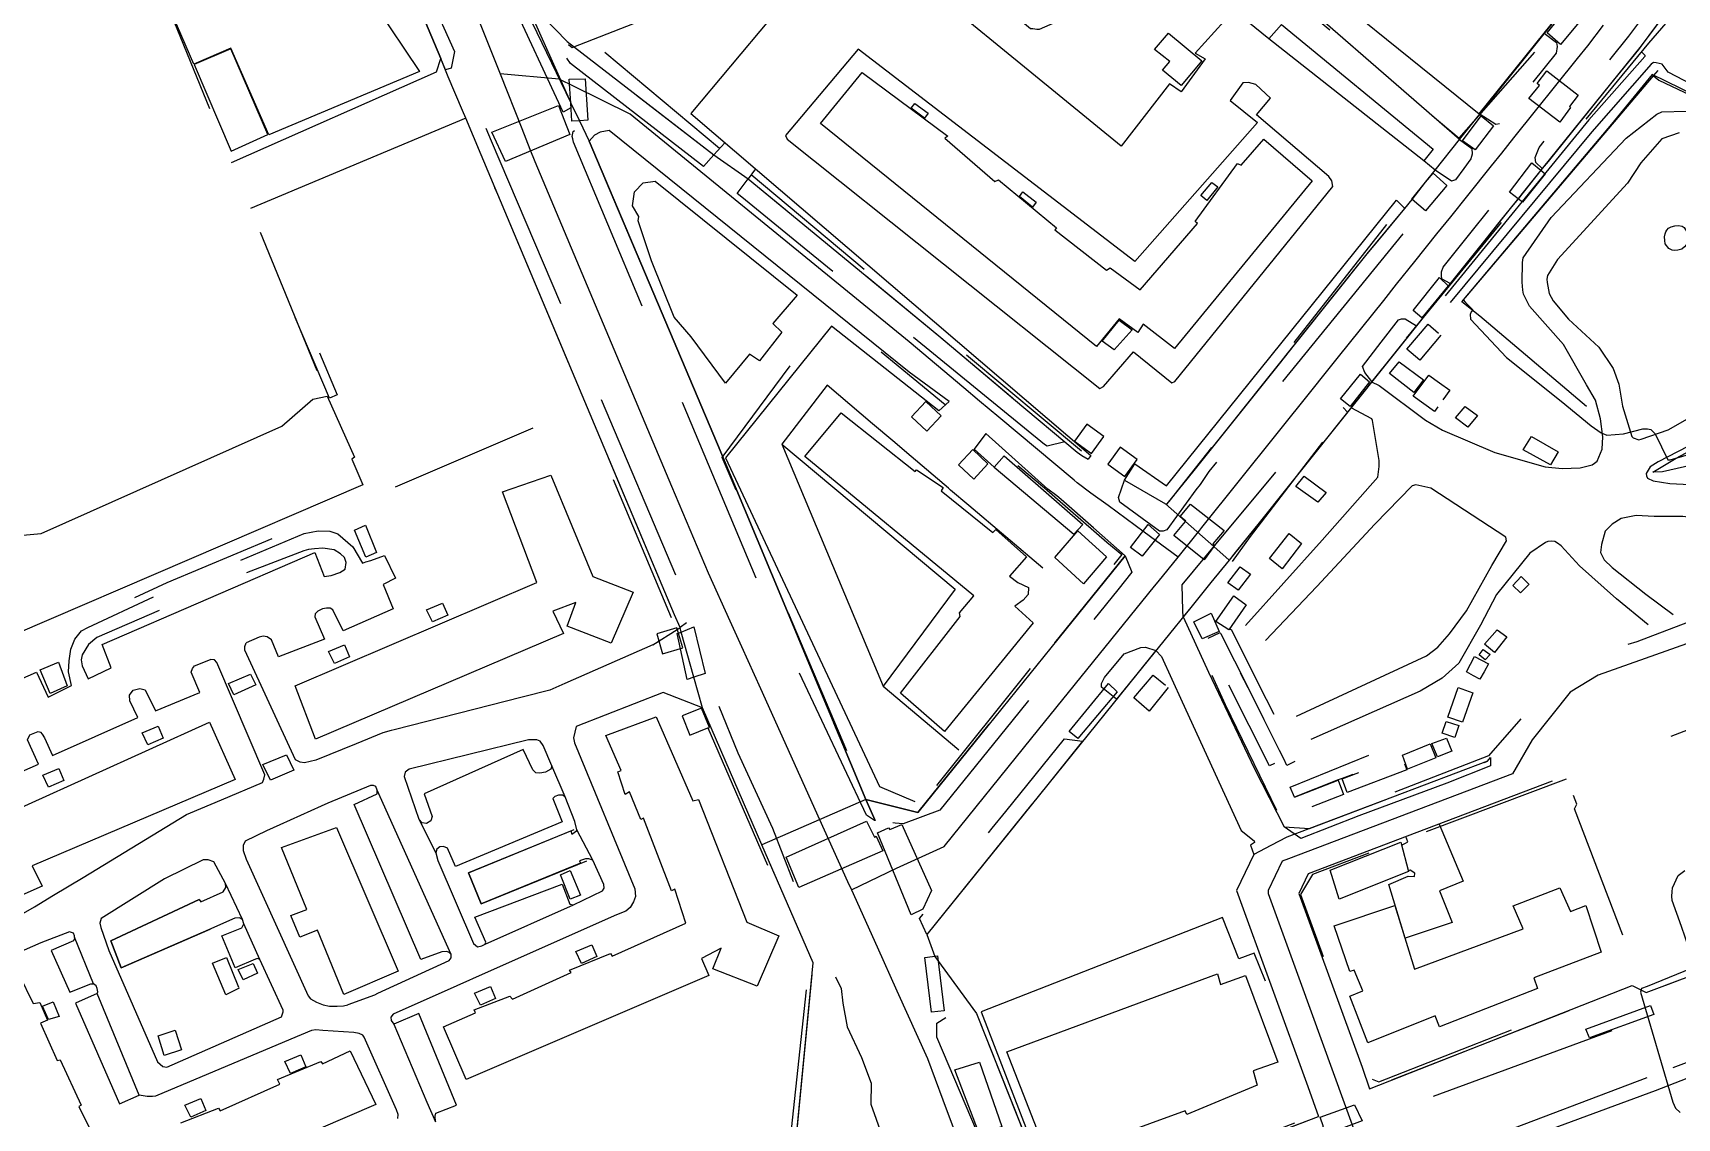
# Model space of a CAD drawing. Header units: millimetres. Extents: x 198785 to 203305, y 542885 to 545889.
# Drawn here: x 200843.1 to 201158.3, y 545450.4 to 545658.4 of the extents above; entities that cross this region are included whole.
import ezdxf

# ---------------------------------------------------------------- set-up
doc = ezdxf.new("R2010")
doc.units = ezdxf.units.MM
for name, pattern in [('FENCE_25K', [54.3, 28.7, -9.2, -16.4]), ('HIDDEN_BULD_25K', [28.8, 18.4, -10.4]), ('HIDDEN_EMBANKMENT_25K', [28.8, 18.4, -10.4]), ('HIDDEN_EMD_25K', [50.97, 33.12, -5.36, 7.13, -5.36]), ('HIDDEN_IN_25K', [56.5, 36.5, -20])]:
    doc.linetypes.add(name, pattern=pattern)
for name, color, linetype in [('A0013114', 253, 'Continuous'), ('A0013117', 253, 'Continuous'), ('A0013118', 253, 'Continuous'), ('A0023214', 253, 'Continuous'), ('A0023217', 253, 'Continuous'), ('A0033324', 253, 'Continuous'), ('A0043325', 253, 'Continuous'), ('A0053326', 253, 'Continuous'), ('A0151224', 253, 'Continuous'), ('B0014111', 253, 'Continuous'), ('B0014115', 253, 'Continuous'), ('B0014116', 253, 'Continuous'), ('B0014118', 253, 'Continuous'), ('B0024120', 253, 'Continuous'), ('B0024127', 253, 'Continuous'), ('C0076117', 253, 'Continuous'), ('E0052114', 253, 'Continuous'), ('F0017111', 253, 'Continuous'), ('F0037221', 253, 'Continuous'), ('F0037223', 253, 'Continuous'), ('F0047224', 253, 'Continuous'), ('G0018117', 253, 'Continuous')]:
    doc.layers.add(name, color=color, linetype=linetype)

msp = doc.modelspace()

# ---------------------------------------------------------------- linework, layer by layer
at = {"layer": 'A0013114'}
for points in [[(201120.41, 545642.93), (201132.87, 545658.38), (201137.76, 545664.45), (201137.81, 545664.51), (201138.81, 545665.75), (201170.67, 545708.8), (201175.19, 545715.64), (201182.95, 545727.36), (201183.7, 545728.5), (201185.79, 545733.27), (201186.38, 545737.84), (201185.58, 545745.87), (201183.23, 545769.48), (201182.42, 545777.66), (201180.81, 545793.89), (201179.24, 545809.66), (201177.05, 545831.72), (201176.98, 545831.96), (201174.89, 545839.94), (201170.45, 545885.31)], [(200839.55, 545821.85), (200847.98, 545820.13), (200866.12, 545780.31), (200871.82, 545767.37), (200904.41, 545693.89), (200917.71, 545662.16), (200921.33, 545653.51)], [(201183.78, 545699.62), (201151.48, 545655.96), (201150.92, 545655.27), (201145.6, 545648.67), (201133.62, 545633.81), (201132.49, 545632.42), (201128.9, 545627.96), (201127.68, 545626.45), (201126.32, 545624.76), (201124.43, 545622.4), (201118.54, 545615.02), (201114.83, 545610.38), (201108.53, 545602.48), (201108.37, 545602.28), (201099.85, 545591.61), (201095.14, 545585.71), (201078.23, 545564.53), (201073.87, 545559.13), (201072.46, 545557.38), (201068.98, 545553.07), (201065.09, 545548.25), (201054.77, 545535.48), (201014.49, 545485.6), (201016.07, 545481.36), (201024.02, 545470.44), (201039.43, 545431.72)], [(200961.96, 545541.1), (200966.67, 545544.08), (200967.21, 545544.42), (200966.16, 545546.88), (200932.26, 545627.42), (200929.05, 545635.08), (200926.11, 545642.09)], [(201111.95, 545632.09), (201116.6, 545637.98)], [(201052.55, 545558.2), (201042.32, 545545.53), (201012.8, 545508.99), (201002.79, 545511.45), (200992.53, 545536.06), (200987.16, 545548.96), (200974.38, 545579.61), (200949.77, 545637.69)], [(201060.6, 545568.16), (201065.76, 545574.55), (201082.09, 545595), (201086.94, 545601.07), (201095.56, 545611.88), (201098.92, 545616.08), (201101.26, 545618.88), (201106.15, 545624.75)], [(201099.39, 545456.02), (201149.74, 545475.79), (201152.42, 545474.46), (201159.39, 545477.1), (201227.03, 545501.58), (201252.16, 545513.32), (201271.89, 545523.96), (201298.73, 545535.2)], [(200787.72, 545380.04), (200824.55, 545363.15), (200874.33, 545381.93), (200885.7, 545375.91), (200889.23, 545375.2), (200982.7, 545411.53), (200986.29, 545413.33), (200992.71, 545480.12), (200982.87, 545502.8), (200971.48, 545529.05)], [(201042.27, 545432.72), (201089.62, 545450.66)]]:
    msp.add_lwpolyline(points, dxfattribs=at)
at = {"layer": 'A0013117'}
for points in [[(200935.69, 545666.97), (200936.31, 545666.36), (200945.55, 545656.77), (200973.71, 545635.04), (200980.27, 545630.46), (201016.84, 545600.34), (201024.93, 545593.53), (201031.15, 545588.29), (201043.31, 545578.05), (201044.2, 545577.39), (201045.42, 545576.69)], [(201018.8, 545587.77), (201011.1, 545593.41), (200953.61, 545639.69), (200951.87, 545639.39), (200950.82, 545638.82), (200949.77, 545637.69)], [(201052.55, 545558.2), (201046.47, 545563.54), (201040.28, 545568.97), (201039.44, 545569.71), (201037.73, 545570.98), (201025.84, 545581.61)], [(201052.4, 545572.67), (201060.28, 545568.13), (201060.6, 545568.16)], [(201121.96, 545518.8), (201103.77, 545511.91), (201083.53, 545504.24), (201080.45, 545502.64), (201077.2, 545500.95), (201073.88, 545494), (201087.58, 545456.43), (201089.62, 545450.66)], [(201134.4, 545514.96), (201106.6, 545504.43), (201087.61, 545497.23), (201085.8, 545493.44), (201097.94, 545460.14), (201099.39, 545456.02)]]:
    msp.add_lwpolyline(points, dxfattribs=at)
at = {"layer": 'A0013118'}
for points in [[(201111.95, 545632.09), (201109.81, 545633.88), (201101.73, 545640.26), (201080.1, 545657.32), (201073.38, 545662.73), (201065.95, 545654.55), (201067.89, 545653.44), (201063.25, 545647.11), (201061.06, 545648.66), (201051.76, 545636.75), (200999.71, 545679.34), (200969.26, 545642.96), (201045.95, 545577.41), (201045.42, 545576.69)], [(201116.6, 545637.98), (201076.32, 545673.1)], [(201080.6, 545675.07), (201120.41, 545642.93)], [(201080.1, 545657.32), (201082.48, 545660.07), (201111.55, 545636.12), (201109.81, 545633.88)], [(201001.32, 545655.32), (200987.39, 545638.75), (200987.75, 545638.04), (201047.68, 545590.27), (201048.38, 545590.63), (201054.11, 545597.31), (201061.51, 545591.33), (201062.08, 545591.58), (201092.36, 545629), (201092.18, 545630.06), (201091.6, 545630.89), (201077.72, 545642.72), (201080.41, 545645.92), (201077.59, 545648.55), (201076.2, 545648.93), (201075.12, 545648.89), (201072.67, 545645.45), (201077.89, 545641.27), (201054.36, 545614.63), (201001.32, 545655.32)], [(201151.61, 545654.69), (201152.18, 545654.19), (201152.12, 545653.88), (201141.42, 545641.74), (201113.86, 545608)], [(200881.24, 545633.61), (200920.55, 545650.95), (200921.33, 545653.51)], [(201173.28, 545642.21), (201156.6, 545650.9), (201155.46, 545652.47), (201154.33, 545652.71), (201153.79, 545652.75), (201153.36, 545652.43), (201141.98, 545639.48), (201114.84, 545606.75)], [(200926.11, 545642.09), (200884.85, 545624.78)], [(201099.78, 545591.52), (201101.2, 545590.82), (201110.12, 545584.19), (201113.37, 545582.28), (201123.41, 545577.98), (201133.06, 545575.22), (201136.3, 545574.91), (201139.75, 545575.05), (201142.06, 545575.64), (201142.53, 545575.93), (201143.04, 545576.36), (201143.99, 545578.6), (201144.08, 545581.02), (201143.68, 545584.43), (201142.68, 545588.01), (201140.95, 545590.94), (201136.54, 545598.71), (201130.02, 545606.02), (201128.88, 545608.34), (201128.78, 545609.08), (201128.66, 545610.67), (201128.71, 545614.41), (201128.81, 545615.28), (201134.19, 545623.03), (201148.6, 545638.22), (201154.48, 545642.87), (201155.43, 545643.3), (201160.06, 545643.44)], [(201158.73, 545639.25), (201155.38, 545638.13), (201151.36, 545633.52), (201148.85, 545629.65), (201135.38, 545614.98), (201133.49, 545611.92), (201133.38, 545611.23), (201133.42, 545610.61), (201133.81, 545608.49), (201134.57, 545607.05), (201137.54, 545603.57), (201143.35, 545598.2), (201146.06, 545594.12), (201147.17, 545591.07), (201147.9, 545586.87), (201149.63, 545581.03), (201149.94, 545580.78), (201150.98, 545580.44), (201151.45, 545580.55), (201156.63, 545582.32), (201169.88, 545589.9)], [(200973.71, 545635.04), (200975.81, 545637.37)], [(200981.68, 545632.35), (200980.27, 545630.46)], [(201052.4, 545572.67), (201054.41, 545575.82), (201060.43, 545571.6), (201104.57, 545626.35), (201106.15, 545624.75)], [(201018.8, 545587.77), (201016.81, 545586), (200996.24, 545602.21), (200975.93, 545576.98), (201005.46, 545513.97), (201012.22, 545511.08)], [(201036.72, 545555.82), (201022.57, 545567.83), (201019.08, 545570.79), (201018.69, 545571.12), (201011.48, 545577.24), (201008, 545580.2), (201004.11, 545583.5), (200995.42, 545590.88), (200986.74, 545579.56), (201006.15, 545533.22), (201020.65, 545520.97)], [(201075.59, 545544.82), (201090.28, 545561.19), (201100.94, 545573.23), (201101.23, 545575.28), (201101.25, 545576.46), (201099.97, 545584.11), (201099.85, 545584.44), (201095.84, 545586.58)], [(201025.84, 545581.61), (201023.58, 545578.63), (201027.44, 545575.19), (201042.68, 545562.31)], [(200986.74, 545579.56), (201019.94, 545551.78), (201006.15, 545533.22)], [(201162.25, 545580.09), (201154.71, 545576.23), (201153.16, 545575.24), (201152.4, 545573.97), (201152.46, 545573.54), (201152.68, 545573.09), (201153.77, 545572.56), (201156.93, 545572.02), (201163.3, 545571.74)], [(201027.44, 545575.19), (201029.37, 545577.34), (201044.4, 545564.19), (201042.68, 545562.31)], [(201085.36, 545527.44), (201110.27, 545538.99), (201112.47, 545540.66), (201114.7, 545543.23), (201117.94, 545547.63), (201122.83, 545556.34), (201125.63, 545561.08), (201125.5, 545561.75), (201111.13, 545571.17), (201108.24, 545571.78), (201107.55, 545571.63), (201100.38, 545564.24), (201089.28, 545552.32), (201079.45, 545541.94)], [(201226.97, 545563.96), (201206.98, 545556.53), (201195.89, 545553.11), (201195.38, 545553.15), (201194.72, 545553.36), (201187.49, 545557.46), (201186.73, 545557.79), (201181.71, 545558.86), (201173.84, 545560.57), (201166.54, 545564.17), (201163.12, 545565.3), (201159.46, 545565.71), (201153.93, 545565.74), (201150.52, 545565.88), (201147.64, 545565.35), (201145.88, 545564.28), (201144.57, 545562.89), (201143.86, 545560.38), (201143.65, 545558.84), (201144.37, 545557.41), (201145.88, 545555.96), (201152.36, 545550.82), (201157.57, 545546.92)], [(200883.03, 545557.38), (200895.17, 545562.47), (200897.81, 545562.95), (200900.06, 545562.9), (200901.61, 545562.37), (200904.46, 545559.9), (200906.35, 545556.76), (200906.99, 545557.01), (200907.94, 545557.31), (200910.57, 545558.27), (200912.66, 545553.9), (200910.3, 545552.7), (200912.19, 545548.03), (200902.62, 545543.79), (200900.63, 545547.84), (200900.16, 545548.13), (200899.42, 545548.15), (200898.69, 545548.02), (200897.74, 545547.59), (200897.28, 545547.04), (200897.22, 545546.51), (200899.07, 545542.18), (200890.22, 545538.79), (200888.89, 545542.06), (200888.07, 545542.67), (200887.3, 545542.75), (200886.51, 545542.6), (200884.02, 545541.48)], [(200867.35, 545547.68), (200855.4, 545542.55), (200853.79, 545541.18), (200852.62, 545539.19), (200852.41, 545538.22), (200852.57, 545537.07), (200853.75, 545534.59), (200858.17, 545536.68), (200856.4, 545541.19), (200897.22, 545558.84), (200898.98, 545554.23), (200900.32, 545554.41), (200901.98, 545555.01), (200903, 545555.65), (200903.21, 545556.87), (200902.9, 545557.86), (200902.13, 545558.59), (200900.92, 545559.3), (200898.72, 545559.66), (200897.12, 545559.53), (200896, 545559.39), (200895.11, 545559.14), (200884.12, 545554.91)], [(201152.79, 545544.96), (201146.74, 545549.95), (201139.6, 545556.25), (201136.1, 545560.08), (201135.43, 545560.61), (201134.87, 545560.93), (201134.28, 545561.02), (201133.57, 545560.91), (201133.1, 545560.74), (201130.1, 545558.7), (201123.73, 545550.78), (201120.63, 545544.88), (201116.52, 545537.62), (201113.29, 545534.72), (201109.07, 545532.21), (201088.1, 545522.95)], [(200826.1, 545528.11), (200843.82, 545535.89), (200846.1, 545531.11), (200850.57, 545533.3), (200849.96, 545535.91), (200850.09, 545538.07), (200850.43, 545540.29), (200851.16, 545542.18), (200852.45, 545543.8), (200853.66, 545544.46), (200866.24, 545550.3)], [(201063.67, 545546.5), (201068.5, 545535.87), (201077.34, 545517.35), (201083.02, 545506.23), (201087.9, 545505.9)], [(200961.96, 545541.1), (200945.15, 545533.68), (200942.85, 545532.66), (200942.23, 545532.4), (200936.97, 545531.06), (200912.43, 545524.83), (200911.85, 545524.67), (200910.25, 545524.24), (200905.09, 545522.15), (200897.36, 545519.02), (200895.19, 545518.47), (200894.37, 545518.6), (200893.47, 545519.04), (200883.78, 545540.12), (200883.78, 545540.77), (200884.02, 545541.48)], [(200835.44, 545486.34), (200843.44, 545490.86), (200847.13, 545493.11), (200852.8, 545496.54), (200872.6, 545508.56), (200873.36, 545508.88), (200879.28, 545511.39), (200887.14, 545514.71), (200887.39, 545515.37), (200887.59, 545516.22), (200878.44, 545537.73), (200877.95, 545538.22), (200877.21, 545538.3)], [(200875.14, 545531.99), (200873.5, 545535.87), (200873.73, 545536.59), (200874.15, 545537.11), (200877.21, 545538.3)], [(201058.44, 545540.02), (201059.52, 545538.9), (201063.44, 545530.17), (201071.59, 545512.51), (201074.8, 545505.54), (201077.27, 545503.56), (201077.31, 545503.21), (201076.55, 545502.68), (201077.2, 545500.95)], [(200827.37, 545524.5), (200832.54, 545513.13), (200844.2, 545518.26), (200842.1, 545522.88), (200842.54, 545523.87), (200844.15, 545524.51), (200844.62, 545524.36), (200844.93, 545523.98), (200845.4, 545523.27), (200846.88, 545519.93), (200863.24, 545527.18), (200861.72, 545530.37), (200861.65, 545531.44), (200862.39, 545532.44), (200863.67, 545532.77), (200864.64, 545532.52), (200866.66, 545528.47), (200875.14, 545531.99)], [(200971.48, 545529.05), (200963.97, 545531.95), (200947.28, 545525.46), (200946.76, 545523.31), (200947, 545522.34), (200958.56, 545494.37), (200958.66, 545492.87), (200958.31, 545491.82), (200957.65, 545490.76), (200956.81, 545490.06), (200955, 545489.36), (200929.86, 545478.18), (200924.41, 545475.76), (200912.21, 545470.34), (200911.76, 545469.71), (200911.8, 545469.1), (200912.36, 545468.38), (200918.69, 545453.47), (200920.3, 545449.68)], [(200939.73, 545522.91), (200938.15, 545522.89), (200915.27, 545517.3), (200914.54, 545516.68), (200914.29, 545515.89), (200917.11, 545507.68), (200920.39, 545501.24), (200920.77, 545499.77), (200927.64, 545483.84), (200928.4, 545483.23), (200929.19, 545483.39), (200929.82, 545483.76), (200946.77, 545491.28), (200952.33, 545493.95), (200952.65, 545494.44), (200952.61, 545495.15), (200950.47, 545499.81), (200947.44, 545505.68), (200947.02, 545507.22), (200945.16, 545512), (200942.61, 545517.92), (200940.98, 545521.8), (200940.42, 545522.68), (200939.73, 545522.91)], [(200942.61, 545517.92), (200942.46, 545517.31), (200941.41, 545516.72), (200940.34, 545516.49), (200939.57, 545516.55), (200938.96, 545517.17), (200937.16, 545521.04), (200918.16, 545512.58)], [(200908.47, 545514.18), (200907.86, 545514.17), (200899.71, 545510.77), (200898.43, 545510.2), (200890.48, 545506.63), (200887.9, 545505.47), (200883.84, 545503.5), (200883.44, 545502.65), (200883.43, 545501.71), (200884.02, 545500.04), (200895.93, 545473.85), (200896.39, 545473.22), (200897.52, 545472.6), (200898.8, 545472.12), (200899.98, 545471.84), (200901.46, 545471.84), (200902.69, 545471.91), (200903.5, 545472.11), (200903.58, 545472.14), (200908.67, 545474.04), (200909.28, 545474.32), (200922.95, 545480.57), (200923.32, 545481.1), (200923.31, 545481.75), (200909.14, 545513.28), (200908.87, 545513.93), (200908.47, 545514.18)], [(200923.31, 545481.75), (200922.97, 545482.11), (200922.51, 545482.34), (200921.54, 545482.28), (200917.52, 545480.81), (200904.73, 545510.51), (200909.12, 545512.56), (200909.14, 545513.28)], [(200918.16, 545512.58), (200919.66, 545508.22), (200919.42, 545507.4), (200918.62, 545506.87), (200917.78, 545506.96), (200917.11, 545507.68)], [(200945.16, 545512), (200944.65, 545512.29), (200943.92, 545512.32), (200943.19, 545512.03), (200942.79, 545511.63), (200944.58, 545507.19), (200924.15, 545498.62), (200922.6, 545502.11), (200921.88, 545502.47), (200921.13, 545502.37), (200920.56, 545501.96), (200920.39, 545501.24)], [(200947.93, 545499.7), (200948.13, 545499.23), (200929.1, 545491.47), (200926.66, 545497.42), (200946.26, 545505.44), (200946.47, 545504.82), (200947.38, 545505.48), (200947.44, 545505.68)], [(201112.71, 545506.75), (201117.35, 545495.78), (201112.82, 545493.94), (201115.2, 545487.89), (201106.18, 545484.87), (201103.08, 545495.14), (201106.81, 545496.76), (201107.98, 545496.7), (201108.09, 545497.36), (201107.14, 545497.91), (201106.78, 545497.81)], [(201105.52, 545502.74), (201106.3, 545503.07), (201106.69, 545503.37), (201106.35, 545504.34)], [(200876.73, 545499.92), (200875.77, 545499.89), (200868.37, 545496.25), (200856.22, 545488.67), (200855.98, 545487.75), (200856.2, 545486.91), (200857.73, 545482.51), (200867.04, 545461.15), (200868.03, 545460.3), (200868.8, 545460.14), (200890.79, 545469.77), (200891.14, 545470.73), (200891.14, 545471.06), (200886.67, 545480.77), (200883.56, 545487.65), (200883.36, 545488.43), (200880.1, 545495.37), (200877.86, 545499.53), (200876.73, 545499.92)], [(200950.47, 545499.81), (200949.69, 545500.1), (200949.09, 545500.07), (200947.93, 545499.7)], [(200883.36, 545488.43), (200882.76, 545488.8), (200881.86, 545488.69), (200876.79, 545486.49), (200860.09, 545479.17), (200858.11, 545484.4), (200875.02, 545492.28), (200875.34, 545491.86), (200879.62, 545493.74), (200880.11, 545494.61), (200880.1, 545495.37)], [(200929.82, 545483.76), (200929.97, 545484.14), (200927.88, 545488.9), (200944.59, 545495.25), (200946.07, 545491.41), (200946.77, 545491.28)], [(200886.67, 545480.77), (200886.21, 545480.98), (200885.83, 545480.86), (200881.91, 545479.2), (200879.39, 545485.3), (200883.23, 545486.88), (200883.56, 545487.65)], [(200850.19, 545486.11), (200844.7, 545483.99), (200825.89, 545475.76)], [(200851.12, 545485.1), (200851.12, 545484.81), (200850.95, 545484.4), (200846.64, 545482.51), (200850.21, 545474.52), (200854.26, 545476.13), (200854.77, 545476.14)], [(200913.13, 545450.28), (200913.15, 545451.09), (200912.87, 545451.95), (200906.66, 545465.87), (200906.39, 545466.27), (200905.67, 545466.62), (200904.66, 545466.8), (200898.73, 545467.19), (200897.39, 545467.28), (200896.53, 545467.16), (200892.6, 545465.51), (200866.63, 545454.6), (200866.08, 545454.54), (200865.03, 545454.54), (200863.53, 545454.78), (200855.47, 545474.28), (200855.57, 545474.57), (200855.47, 545475.22), (200855.28, 545475.75), (200854.77, 545476.14), (200851.12, 545485.1), (200851.13, 545485.3), (200850.92, 545485.84), (200850.19, 545486.11)], [(200855.47, 545474.28), (200851.3, 545472.43), (200859.72, 545453.15), (200863.53, 545454.78)], [(200920.3, 545449.68), (200920.24, 545450.77), (200920.37, 545451.34), (200924.35, 545452.86), (200917.12, 545470.41), (200912.36, 545468.38)]]:
    msp.add_lwpolyline(points, dxfattribs=at)
at = {"layer": 'A0023214'}
for points in [[(200851.73, 545839.69), (200855.03, 545830.19), (200855.36, 545829.24), (200858.79, 545819.36), (200877.01, 545778.25), (200890.64, 545747.26), (200915.41, 545690.93), (200924.13, 545672.17), (200927.1, 545664.71), (200928.77, 545660.49), (200929.03, 545659.84), (200932.7, 545650.58), (200936.86, 545640.09), (200938.42, 545636.16), (200939.35, 545633.8), (200965.57, 545571.55), (200972.58, 545554.92), (200976.74, 545545.71), (200978.96, 545540.79), (200982.6, 545532.75), (200993.96, 545507.62), (200999.32, 545495.75), (201000.05, 545494.13)], [(201000.05, 545494.13), (201008.73, 545498.32), (201017.82, 545502.47), (201034.64, 545523.26), (201058.16, 545552.35), (201058.85, 545553.2), (201062.68, 545557.95), (201066.83, 545563.13), (201067.24, 545563.64), (201088.63, 545590.34), (201090.6, 545592.81), (201093.42, 545596.32), (201102.09, 545607.14), (201104.57, 545610.23), (201108.07, 545614.61), (201112.31, 545619.91), (201114.96, 545623.2), (201118.19, 545627.24), (201122.77, 545632.96), (201124.72, 545635.39), (201127.07, 545638.33), (201139.24, 545653.52), (201141.2, 545655.96), (201144.26, 545659.92)], [(201033.52, 545411.1), (201045.77, 545415.63), (201047.83, 545416.39), (201072.15, 545425.37), (201092.24, 545432.79), (201096.48, 545434.36), (201100.82, 545435.96), (201105.99, 545437.87), (201107.59, 545438.46), (201154.19, 545455.67), (201217.51, 545480.37), (201286.78, 545507.38), (201327.02, 545523.34), (201338.77, 545528), (201350.84, 545532.78), (201353.35, 545533.78), (201372.24, 545541.27)], [(201000.05, 545494.13), (201004.99, 545483.21), (201008.79, 545474.81), (201014.66, 545461.83), (201017.6, 545453.91), (201027.4, 545427.56), (201033.52, 545411.1)]]:
    msp.add_lwpolyline(points, dxfattribs=at)
at = {"layer": 'A0023217'}
for points in [[(201062.68, 545557.95), (201056.2, 545562.71), (201049.25, 545567.82), (201045.98, 545570.22), (201043.31, 545572.18), (201042.74, 545572.66), (201028.34, 545584.75), (201024.64, 545587.85), (201021.6, 545590.4), (201011.1, 545599.21), (201001.01, 545607.45), (200957.65, 545642.86), (200946.91, 545648.17), (200944.05, 545649.59), (200932.7, 545650.58)], [(201340.44, 545599.11), (201220.39, 545552.5), (201187.4, 545539.69), (201180.23, 545545.69), (201177.36, 545546.55), (201173.12, 545545.9), (201143.23, 545535.27), (201137.83, 545532.02), (201130.57, 545522.9), (201126.81, 545516.37), (201083.84, 545500.08), (201082.66, 545499.63), (201079.97, 545494), (201079.94, 545493.44), (201086.06, 545476.59), (201094.51, 545453.34), (201100.82, 545435.96)]]:
    msp.add_lwpolyline(points, dxfattribs=at)
at = {"layer": 'A0033324', "linetype": 'HIDDEN_IN_25K', "flags": 128}
for points in [[(200923.31, 545651.66), (200922.22, 545651.38), (200921.33, 545653.51), (200917.71, 545662.16), (200904.41, 545693.89), (200871.82, 545767.37), (200871.8, 545767.4), (200873.68, 545766.41), (200875.1, 545765.19), (200884.92, 545742.88), (200910.06, 545685.72), (200923.95, 545654.88), (200923.31, 545651.66)], [(201151.48, 545655.96), (201132.49, 545632.42), (201131.27, 545633.58), (201131.16, 545634.52), (201131.92, 545636.48), (201149.1, 545657.8), (201156.63, 545667.97), (201181.34, 545701.37), (201183.05, 545701.88), (201184.85, 545701.23), (201183.78, 545699.62), (201151.48, 545655.96)], [(200973.71, 545635.04), (200971.68, 545632.79), (200946.21, 545652.56), (200945.46, 545653.63), (200945.55, 545656.77), (200973.71, 545635.04)], [(201124.26, 545640.99), (201123.56, 545640.85), (201120.41, 545642.93), (201132.87, 545658.38), (201135.25, 545656.62), (201135.34, 545655.8), (201135.17, 545654.57), (201129.95, 545648.07), (201124.26, 545640.99)], [(200968.47, 545545.32), (200967.21, 545544.42), (200966.16, 545546.88), (200932.26, 545627.42), (200929.05, 545635.08), (200926.11, 545642.09), (200926.09, 545642.13), (200926.54, 545642.44), (200928.1, 545642.71), (200929.12, 545642.08), (200931.02, 545637.71), (200968.13, 545550.39), (200969.04, 545547.23), (200968.47, 545545.32)], [(201002.79, 545511.45), (201004.61, 545507.44), (201004.46, 545507.46), (201002.95, 545508.46), (200984.43, 545547.69), (200946.76, 545637.49), (200946.67, 545638.1), (200946.54, 545638.55), (200946.7, 545639.5), (200947.78, 545640.37), (200949.75, 545641.21), (200951.21, 545641.24), (200953.61, 545639.69), (200951.87, 545639.39), (200950.82, 545638.82), (200949.77, 545637.69), (200974.38, 545579.61), (200987.16, 545548.96), (200992.53, 545536.06), (201002.79, 545511.45)], [(201115.85, 545630.26), (201115.06, 545629.98), (201111.95, 545632.09), (201116.6, 545637.98), (201118.97, 545636.29), (201119.07, 545635.19), (201118.79, 545634.26), (201117.43, 545632.42), (201115.85, 545630.26)], [(201040.96, 545580.03), (201037.61, 545579.21), (201037.1, 545579.5), (200991, 545617.15), (200979.04, 545626.92), (200978.13, 545627.64), (200980.27, 545630.46), (201016.84, 545600.34), (201040.96, 545580.03)], [(201126.32, 545624.76), (201114.84, 545610.39), (201113.32, 545611.19), (201113.15, 545611.73), (201113.17, 545612.65), (201113.51, 545613.53), (201118.86, 545620.22), (201123.98, 545626.64), (201124.58, 545627.38), (201125.38, 545627.5), (201126.07, 545627.36), (201126.37, 545627.3), (201127.68, 545626.45), (201126.32, 545624.76)], [(201066.09, 545570.83), (201060.54, 545563.19), (201059.84, 545562.94), (201059.1, 545562.91), (201051.53, 545568.45), (201051.23, 545569.34), (201052.4, 545572.67), (201060.28, 545568.13), (201060.6, 545568.16), (201065.76, 545574.55), (201098.92, 545616.08), (201106.15, 545624.75), (201107.87, 545622.48), (201079.94, 545588.24), (201068.6, 545574.33), (201066.91, 545571.87), (201066.09, 545570.83)], [(201108.37, 545602.28), (201099.85, 545591.61), (201098.45, 545593.32), (201098.03, 545594.48), (201101.61, 545599.13), (201104.92, 545603.43), (201105.49, 545603.59), (201106.18, 545603.63), (201108.37, 545602.28)], [(201198.65, 545487.19), (201152.29, 545469.45), (201104.43, 545451.91), (201100.95, 545451.99), (201099.39, 545456.02), (201149.74, 545475.79), (201152.42, 545474.46), (201159.39, 545477.1), (201227.03, 545501.58), (201252.16, 545513.32), (201271.89, 545523.96), (201298.73, 545535.2), (201314.64, 545541.61), (201330.55, 545548.03), (201341.16, 545552.3), (201339.69, 545556.18), (201350.72, 545561.04), (201353.55, 545563.2), (201362.85, 545580.19), (201365.96, 545590.01), (201370.93, 545603.45), (201369.57, 545596.73), (201368.87, 545592.13), (201368.86, 545591.92), (201368.36, 545588.73), (201366.33, 545581.2), (201364.4, 545575.75), (201360.6, 545568.55), (201355.54, 545561.53), (201350.81, 545555.89), (201344.87, 545551.44), (201338.78, 545548.14), (201329.8, 545544.02), (201315.67, 545538.31), (201282.97, 545526.32), (201274.42, 545522.03), (201268.81, 545518.31), (201260.86, 545513.15), (201249.78, 545506.89), (201249.07, 545506.49), (201232.36, 545499.48), (201198.65, 545487.19)], [(201065.09, 545548.25), (201063.67, 545546.5), (201063.6, 545547.73), (201063.43, 545552.64), (201069.95, 545560.46), (201093.01, 545588.08), (201095.14, 545585.71), (201078.23, 545564.53), (201073.87, 545559.13), (201072.46, 545557.38), (201068.98, 545553.07), (201065.09, 545548.25)], [(201004.61, 545507.44), (201002.79, 545511.45), (201012.8, 545508.99), (201042.32, 545545.53), (201052.55, 545558.2), (201053.84, 545555.04), (201051.12, 545551.65), (201044.65, 545543.65), (201030.8, 545526.5), (201016.99, 545509.39), (201009.98, 545506.8), (201008.43, 545506.95), (201004.61, 545507.44)], [(201054.77, 545535.48), (201050.9, 545530.69), (201047.99, 545533.01), (201047.97, 545533.72), (201048.6, 545534.88), (201052.37, 545539.39), (201055.55, 545540.58), (201056.42, 545540.69), (201058.44, 545540.02), (201054.77, 545535.48)], [(201012.83, 545422.52), (200986.29, 545413.33), (200992.71, 545480.12), (200982.87, 545502.8), (200971.48, 545529.05), (200963.97, 545531.95), (200968.29, 545533.31), (200970.6, 545533.46), (200972.21, 545532.88), (200974.11, 545530.73), (200978.28, 545520.38), (200984.92, 545505.95), (200992.07, 545487.58), (200998.11, 545475.25), (200998.39, 545472.43), (200999.21, 545467.91), (201002.02, 545462.01), (201003.82, 545457.07), (201003.81, 545453.08), (201013.09, 545426.76), (201013.27, 545425.34), (201012.83, 545422.52)], [(201034.63, 545510.54), (201014.49, 545485.6), (201013.1, 545488.65), (201027.05, 545505.94), (201029.68, 545509.19), (201040.92, 545523.11), (201044.38, 545522.62), (201034.63, 545510.54)], [(201097.3, 545508.31), (201086.22, 545503.99), (201083.02, 545506.23), (201087.9, 545505.9), (201121.96, 545518.8), (201122.55, 545519.51), (201122.56, 545517.93), (201114.19, 545514.62), (201097.3, 545508.31)], [(201024.02, 545470.44), (201039.43, 545431.72), (201042.27, 545432.72), (201089.62, 545450.66), (201089.8, 545448.73), (201089.33, 545447.78), (201086.2, 545446.16), (201040.38, 545428.51), (201035.35, 545426.62), (201032.34, 545427.24), (201030.95, 545429.16), (201024.2, 545447.59), (201016.46, 545465.88), (201016.43, 545468.61), (201022.6, 545472.39), (201024.02, 545470.44)]]:
    msp.add_lwpolyline(points, dxfattribs=at)
at = {"layer": 'A0043325'}
for points in [[(200946.24, 545644.07), (200944.77, 545643.23), (200934.51, 545665.42), (200936.1, 545666.12), (200936.73, 545666.39), (200946.18, 545645.17), (200946.18, 545645.16), (200946.24, 545644.07)], [(201140.54, 545661.67), (201135.98, 545656.23), (201133.41, 545658.42), (201137.92, 545663.91), (201140.54, 545661.67)], [(201137.9, 545644.14), (201135.88, 545641.33), (201129.89, 545645.86), (201131.94, 545648.37), (201131.54, 545648.74), (201133.39, 545651.17), (201139.37, 545646.51), (201137.69, 545644.34), (201137.9, 545644.14)], [(200947.9, 545641.58), (200946.48, 545641.49), (200946.26, 545644.99), (200945.97, 545649.58), (200949.01, 545649.61), (200949.55, 545641.69), (200947.9, 545641.58)], [(200946.06, 545638.95), (200933.76, 545633.77), (200931.14, 545639.41), (200943.92, 545644.5), (200946.06, 545638.95)], [(201123.16, 545640.59), (201119.6, 545635.99), (201117.2, 545637.74), (201120.77, 545642.53), (201123.16, 545640.59)], [(201114.21, 545629.2), (201110.11, 545624.35), (201107.54, 545626.51), (201107.47, 545626.57), (201110.13, 545629.79), (201111.56, 545631.51), (201114.21, 545629.2)], [(201133.07, 545631.41), (201128.69, 545625.99), (201127.84, 545626.64), (201126.19, 545627.91), (201130.52, 545633.5), (201132.23, 545632.09), (201133.07, 545631.41)], [(201114.43, 545609.93), (201109.43, 545603.8), (201107.75, 545605.24), (201112.79, 545611.53), (201114.43, 545609.93)], [(201099.34, 545591.51), (201095.64, 545586.8), (201093.83, 545588.31), (201097.66, 545593.03), (201099.34, 545591.51)], [(201069.56, 545559.94), (201067.69, 545557.44), (201061.87, 545562.08), (201064.11, 545564.75), (201064.17, 545564.81), (201063.05, 545565.71), (201065.05, 545568.08), (201071.49, 545563.03), (201069.37, 545560.48), (201069.75, 545560.19), (201069.56, 545559.94)], [(201059.14, 545562.26), (201055.81, 545558.14), (201053.58, 545559.79), (201056.93, 545564.16), (201059.14, 545562.26)], [(200969.85, 545534.91), (200968.54, 545534.45), (200966.67, 545543.26), (200967.45, 545543.57), (200969.88, 545544.54), (200972, 545535.65), (200969.85, 545534.91)], [(200885.88, 545533.42), (200881.68, 545531.54), (200880.66, 545533.71), (200884.89, 545535.49), (200885.88, 545533.42)], [(201051.03, 545532.11), (201043.43, 545523.19), (201041.81, 545524.52), (201049.34, 545533.71), (201051.03, 545532.11)], [(200893.15, 545517.09), (200888.67, 545515.17), (200887.23, 545518.16), (200891.78, 545520.02), (200893.15, 545517.09)], [(201002.94, 545507.29), (201004.49, 545504.24), (201004.82, 545504.45), (201006.07, 545501.6), (200989.99, 545494.59), (200987.54, 545500.41), (201002.94, 545507.29)], [(201009.74, 545506.67), (201015.41, 545494), (201013.72, 545490.44), (201011.49, 545489.33), (201005.05, 545505.06), (201007.18, 545506.02), (201007.43, 545505.73), (201009.74, 545506.67)], [(201017.81, 545470.95), (201015.43, 545470.71), (201014.14, 545481.17), (201016.57, 545481.5), (201017.81, 545470.95)], [(201097.99, 545449.84), (201090.47, 545447.06), (201090, 545448.49), (201090.56, 545448.72), (201089.92, 545450.57), (201096.52, 545452.92), (201097.99, 545449.84)]]:
    msp.add_lwpolyline(points, dxfattribs=at)
at = {"layer": 'A0053326'}
for points in [[(201078.23, 545564.53), (201072.46, 545557.38), (201069.56, 545559.94), (201064.11, 545564.75), (201060.28, 545568.13), (201060.6, 545568.16), (201065.76, 545574.55), (201098.92, 545616.08), (201106.15, 545624.75), (201107.54, 545626.51), (201110.13, 545629.79), (201111.95, 545632.09), (201116.6, 545637.98), (201138.81, 545665.75), (201170.67, 545708.8), (201183.78, 545699.62), (201151.48, 545655.96), (201132.23, 545632.09), (201127.84, 545626.64), (201126.32, 545624.76), (201111.42, 545606.1), (201078.23, 545564.53)], [(200936.1, 545666.12), (200946.18, 545645.16), (200946.26, 545644.99), (200947.9, 545641.58), (200949.77, 545637.69), (200974.38, 545579.61), (200987.16, 545548.96), (200992.53, 545536.06), (201002.79, 545511.45)], [(201002.79, 545511.45), (200982.87, 545502.8), (200971.48, 545529.05), (200969.85, 545534.91), (200967.45, 545543.57), (200967.21, 545544.42), (200966.16, 545546.88), (200932.26, 545627.42), (200929.05, 545635.08), (200926.11, 545642.09), (200925.49, 545643.57), (200922.78, 545650.03), (200921.33, 545653.51), (200917.71, 545662.16)]]:
    msp.add_lwpolyline(points, dxfattribs=at)
at = {"layer": 'A0151224'}
msp.add_lwpolyline([(201028.88, 545448.79), (201024.74, 545446.95), (201019.87, 545459.65), (201024.61, 545461.11), (201028.88, 545448.79)], dxfattribs=at)
at = {"layer": 'B0014111'}
for points in [[(200904.09, 545685.43), (200905.04, 545683.6), (200906.82, 545683.64), (200906.87, 545679.38), (200906.16, 545674.56), (200904.91, 545671.7), (200902.99, 545668.65), (200905.57, 545662.45), (200908.76, 545663.67), (200917.26, 545651.06), (200888.37, 545638.9), (200881.09, 545655.51), (200874.01, 545652.44), (200866.73, 545669.33), (200904.09, 545685.43)], [(201067.23, 545653.08), (201063.28, 545648.35), (201059.68, 545651.31), (201061.08, 545652.93), (201058.17, 545655.28), (201060.87, 545658.41), (201067.23, 545653.08)], [(200986.72, 545601.09), (200982.42, 545595.55), (200980.5, 545596.87), (200975.89, 545591.28), (200969.35, 545600.18), (200966.07, 545603.93), (200961.76, 545614.76), (200959.16, 545622.41), (200959.31, 545623.25), (200958.12, 545625.3), (200958.47, 545627.97), (200960.16, 545629.68), (200962.41, 545630.03), (200989.68, 545608.15), (200985, 545602.72), (200986.72, 545601.09)], [(200906.39, 545571.82), (200839.8, 545543.14), (200837.59, 545548), (200837.25, 545547.73), (200831.86, 545559.5), (200835.5, 545561.62), (200844.75, 545562.47), (200890.9, 545583.01), (200896.83, 545588.22), (200899.59, 545588.76), (200904.77, 545577.11), (200904.29, 545576.68), (200906.39, 545571.82)], [(201048.93, 545558.01), (201044.52, 545552.8), (201039.03, 545557.86), (201043.46, 545562.97), (201048.93, 545558.01)], [(201106.82, 545497.64), (201093.56, 545492.37), (201091.86, 545497.9), (201105.38, 545503.3), (201106.82, 545497.64)], [(201070.22, 545478.05), (201070.81, 545476.02), (201075.63, 545477.75), (201081.83, 545461.09), (201077.04, 545459.42), (201077.84, 545456.72), (201064.37, 545451.05), (201064.04, 545451.77), (201044.24, 545444.53), (201044.43, 545443.73), (201038.28, 545441.51), (201029.85, 545463.09), (201070.22, 545478.05)]]:
    msp.add_lwpolyline(points, dxfattribs=at)
at = {"layer": 'B0014115'}
for points in [[(201017.95, 545638.25), (201027.55, 545629.95), (201028.22, 545630.29), (201039.38, 545621.09), (201039.08, 545620.65), (201048.93, 545612.96), (201049.63, 545613.38), (201055.44, 545609.17), (201066.38, 545621.89), (201065.97, 545622.28), (201074.07, 545633.41), (201074.8, 545633.06), (201079.1, 545638.04), (201088.41, 545630.06), (201061.99, 545597.94), (201055.96, 545602.58), (201054.96, 545601.02), (201051.4, 545603.62), (201047.05, 545598.34), (200994.11, 545641.09), (201002.1, 545650.84), (201018.54, 545638.63), (201017.95, 545638.25)], [(200998.1, 545585.61), (201012.28, 545574.32), (201012.52, 545574.69), (201017.67, 545571.28), (201017.25, 545570.64), (201027.16, 545562.63), (201027.75, 545563.2), (201033.61, 545558), (201030.36, 545554.3), (201031.98, 545553.04), (201034, 545552.11), (201033.91, 545550.75), (201032.99, 545549.65), (201031.37, 545548.55), (201034.91, 545545.33), (201017.88, 545524.53), (201009.47, 545531.85), (201020.9, 545546.53), (201020.75, 545547.22), (201023.54, 545550.51), (200991.14, 545577.24), (200998.1, 545585.61)], [(200958.19, 545551.21), (200953.98, 545541.41), (200945.57, 545544.71), (200947.25, 545549.21), (200942.84, 545547.6), (200944.86, 545543.3), (200897.3, 545523.04), (200893.45, 545533.24), (200939.74, 545553.04), (200933.2, 545570.48), (200942.46, 545573.66), (200950.47, 545554.22), (200958.19, 545551.21)], [(200881.94, 545515.31), (200842.98, 545498.76), (200844.91, 545494.84), (200836.36, 545491.1), (200834.5, 545495.13), (200833.49, 545495.72), (200830.34, 545487.2), (200822.3, 545490.26), (200821.9, 545489.36), (200819.43, 545490.29), (200819.78, 545491.18), (200819.13, 545491.47), (200821.48, 545498.86), (200813.91, 545518.96), (200823.07, 545522.39), (200830.67, 545505.34), (200877.01, 545526.3), (200881.94, 545515.31)], [(200962.64, 545527.32), (200969.68, 545511.19), (200970.76, 545511.47), (200980.01, 545487.96), (200986.16, 545485.32), (200982, 545475.71), (200973.48, 545479.03), (200975.11, 545482.95), (200971.34, 545481), (200972.75, 545477.75), (200926.23, 545457.77), (200921.85, 545467.86), (200928.02, 545470.57), (200927.71, 545471.15), (200934.59, 545473.77), (200935.11, 545473.19), (200946.33, 545478.3), (200946.03, 545478.74), (200953.89, 545481.91), (200954.19, 545481.46), (200968.33, 545487.74), (200966.18, 545494.28), (200965.56, 545493.95), (200960.21, 545507.87), (200959.7, 545507.63), (200957.54, 545512.93), (200956.71, 545512.45), (200955.26, 545516.78), (200955.9, 545517.05), (200953, 545523.73), (200962.64, 545527.32)], [(200901.34, 545506.11), (200913.16, 545478.54), (200902.75, 545474.08), (200897.73, 545486.44), (200894.31, 545485.06), (200892.62, 545489.24), (200895.67, 545490.36), (200890.82, 545502.26), (200901.34, 545506.11)], [(201135.88, 545494.52), (201137.9, 545489.97), (201140.86, 545491.14), (201143.8, 545482.22), (201130.89, 545477.28), (201131.55, 545475.22), (201112.82, 545467.88), (201111.93, 545469.97), (201099.02, 545464.8), (201095.58, 545473.78), (201098.08, 545474.79), (201096.43, 545478.72), (201095.58, 545478.51), (201092.58, 545487.24), (201104.22, 545491.17), (201107.97, 545478.91), (201128.8, 545486.66), (201126.93, 545491.11), (201135.88, 545494.52)], [(200840.46, 545477.98), (200843.17, 545472.33), (200844.46, 545472.52), (200845.97, 545469.18), (200844.6, 545468.57), (200847.81, 545461.44), (200848.35, 545461.58), (200852.4, 545452.86), (200851.94, 545452.61), (200856.86, 545442.72)], [(200871.53, 545449.45), (200878.72, 545452.31), (200879.05, 545451.76), (200890.47, 545456.92), (200890.06, 545457.81), (200898.35, 545461.21), (200898.64, 545460.77), (200903.99, 545463.3), (200908.91, 545453.02), (200859.88, 545431.88)]]:
    msp.add_lwpolyline(points, dxfattribs=at)
at = {"layer": 'B0014116', "linetype": 'HIDDEN_BULD_25K', "flags": 128}
for points in [[(201014.79, 545643.05), (201014.08, 545642.08), (201011.49, 545644.01), (201012.24, 545644.91), (201014.79, 545643.05)], [(201070.27, 545628.9), (201068.18, 545626.27), (201067.01, 545627.29), (201069.17, 545629.78), (201070.27, 545628.9)], [(201035.46, 545625.99), (201034.74, 545625.02), (201032.29, 545627.08), (201032.93, 545627.94), (201035.46, 545625.99)], [(200901.49, 545589.05), (200899.98, 545588.41), (200893.33, 545604.1), (200894.74, 545604.89), (200901.49, 545589.05)], [(201053.89, 545601.5), (201050.43, 545597.67), (201048.1, 545599.36), (201051.41, 545603.39), (201053.89, 545601.5)], [(200909.03, 545558.82), (200906.98, 545557.9), (200904.83, 545563.08), (200906.88, 545564.07), (200909.03, 545558.82)], [(200922.68, 545546.8), (200919.77, 545545.51), (200918.63, 545547.81), (200921.7, 545549.09), (200922.68, 545546.8)], [(201082.92, 545519.25), (201082.1, 545520.89), (201076.09, 545532.87), (201070.89, 545543.24), (201072.83, 545544.14), (201078.12, 545533.6), (201084.12, 545521.67), (201085.48, 545518.95), (201083.53, 545517.98), (201082.92, 545519.25)], [(200903.86, 545538.81), (200900.95, 545537.52), (200899.81, 545539.82), (200902.88, 545541.1), (200903.86, 545538.81)], [(200849.73, 545533.26), (200846.46, 545531.78), (200844.56, 545536.33), (200848.03, 545537.79), (200849.73, 545533.26)], [(201060.79, 545532.94), (201057.13, 545528.41), (201054.21, 545530.94), (201057.87, 545535.28), (201060.79, 545532.94)], [(200868.11, 545523.22), (200865.2, 545521.93), (200864.07, 545524.23), (200867.14, 545525.51), (200868.11, 545523.22)], [(201084.99, 545511.92), (201084.14, 545513.82), (201100.95, 545520.66), (201101.94, 545518.48), (201094.13, 545515.48), (201093.34, 545515.22), (201084.99, 545511.92)], [(200849.08, 545515.13), (200846.17, 545513.83), (200845.04, 545516.14), (200848.11, 545517.42), (200849.08, 545515.13)], [(200948.11, 545493.13), (200946.15, 545492.33), (200944.32, 545497.05), (200946.12, 545497.84), (200948.11, 545493.13)], [(200951.25, 545481.34), (200948.34, 545480.04), (200947.21, 545482.35), (200950.28, 545483.63), (200951.25, 545481.34)], [(200882.67, 545475.31), (200880.16, 545474.04), (200877.56, 545480.09), (200880.24, 545481.16), (200882.67, 545475.31)], [(200886.2, 545478.16), (200883.48, 545476.87), (200882.49, 545478.89), (200885.35, 545480.03), (200886.2, 545478.16)], [(200931.86, 545473.32), (200928.95, 545472.03), (200927.82, 545474.33), (200930.89, 545475.61), (200931.86, 545473.32)], [(200848.18, 545469.87), (200846.12, 545469.26), (200844.98, 545471.85), (200847.04, 545472.7), (200848.18, 545469.87)], [(200871.63, 545463.48), (200868.33, 545462.37), (200867.15, 545466.13), (200870.39, 545467.22), (200871.63, 545463.48)], [(200895.46, 545460.2), (200892.55, 545458.91), (200891.42, 545461.21), (200894.49, 545462.49), (200895.46, 545460.2)], [(200876.32, 545451.86), (200873.41, 545450.56), (200872.28, 545452.87), (200875.35, 545454.15), (200876.32, 545451.86)]]:
    msp.add_lwpolyline(points, dxfattribs=at)
at = {"layer": 'B0014118', "linetype": 'HIDDEN_BULD_25K', "flags": 128}
for points in [[(201113.05, 545600.47), (201109.04, 545595.71), (201106.5, 545597.82), (201110.62, 545602.58), (201113.05, 545600.47)], [(201109.75, 545591.9), (201107.9, 545589.47), (201103.18, 545593.13), (201105.03, 545595.36), (201109.75, 545591.9)], [(201112.45, 545586.74), (201111.8, 545585.86), (201107.72, 545588.8), (201110.74, 545592.81), (201112.82, 545591.32), (201114.79, 545589.91), (201112.45, 545586.74)], [(201120.06, 545585.1), (201118.21, 545582.83), (201115.87, 545584.61), (201117.72, 545586.83), (201120.06, 545585.1)], [(201135.54, 545578.12), (201134.05, 545575.6), (201128.86, 545578.52), (201130.42, 545581.05), (201135.54, 545578.12)], [(201091.05, 545570.34), (201089.45, 545568.45), (201085.26, 545571.47), (201086.83, 545573.47), (201091.05, 545570.34)], [(201086.33, 545560.55), (201082.62, 545555.71), (201080.23, 545557.67), (201083.96, 545562.44), (201086.33, 545560.55)], [(201076.59, 545554.68), (201074.22, 545551.57), (201072.22, 545552.99), (201074.55, 545556.07), (201076.59, 545554.68)], [(201129.07, 545551.84), (201128.31, 545551.06), (201126.87, 545552.47), (201128.43, 545554.2), (201129.93, 545552.73), (201129.84, 545552.64), (201129.07, 545551.84)], [(201075.72, 545548.77), (201072.4, 545544.01), (201069.9, 545545.62), (201073.34, 545550.53), (201075.72, 545548.77)], [(201070.56, 545543.69), (201067.31, 545542.26), (201065.71, 545545.51), (201068.99, 545547.2), (201070.56, 545543.69)], [(201070.89, 545543.24), (201076.09, 545532.87), (201082.1, 545520.89), (201082.92, 545519.25), (201080.21, 545517.9), (201067.97, 545542.2), (201070.76, 545543.5), (201070.89, 545543.24)], [(201125.72, 545542.63), (201123.31, 545539.65), (201121.43, 545541.23), (201123.87, 545544.01), (201125.72, 545542.63)], [(201122.48, 545539.28), (201121.55, 545538.26), (201120.37, 545539.18), (201121.17, 545540.25), (201122.48, 545539.28)], [(201121.36, 545535.97), (201120.54, 545534.51), (201119.31, 545535.19), (201117.94, 545535.95), (201119.53, 545538.9), (201122.21, 545537.49), (201121.36, 545535.97)], [(201119.17, 545531.89), (201117.2, 545526.29), (201114.39, 545527.23), (201116.34, 545532.91), (201119.17, 545531.89)], [(201116.47, 545525.66), (201115.73, 545523.34), (201113.33, 545524.17), (201114.09, 545526.4), (201116.47, 545525.66)], [(201112.11, 545519.43), (201106.65, 545517.28), (201105.7, 545519.96), (201111.02, 545522.12), (201112.11, 545519.43)], [(201115.14, 545520.74), (201112.42, 545519.67), (201111.33, 545522.22), (201114.12, 545523.23), (201115.14, 545520.74)], [(201106.52, 545517.15), (201095.12, 545512.81), (201094.15, 545515.44), (201105.47, 545519.84), (201106.52, 545517.15)], [(201084.99, 545511.92), (201093.36, 545515.17), (201094.38, 545512.4), (201086.03, 545509.2), (201084.99, 545511.92)]]:
    msp.add_lwpolyline(points, dxfattribs=at)
at = {"layer": 'B0024120', "linetype": 'FENCE_25K', "flags": 128}
for points in [[(201361.81, 545615.24), (201359.61, 545614.22), (201355.03, 545612.1), (201355.63, 545609.9), (201353.49, 545609.26), (201356.1, 545602.68), (201345.16, 545598.89), (201343.46, 545603.81), (201339.22, 545603.18), (201285.03, 545582.23), (201242.29, 545566.27), (201187.8, 545545.22), (201184.07, 545549.72), (201178.48, 545552.19), (201166.5, 545548.31), (201163.34, 545547.1), (201161.67, 545545.93), (201152.76, 545542.55), (201150.59, 545541.72), (201141.17, 545538.71), (201134.85, 545534.32), (201122.17, 545519.83), (201087.48, 545506.34), (201082.93, 545506.56), (201071.79, 545529.64), (201064.6, 545545.12), (201072.51, 545556.22), (201076.54, 545561.89), (201100.7, 545593.36), (201107.37, 545601), (201152.9, 545656.48), (201159.09, 545663.6), (201166.28, 545673.03), (201166.52, 545673.34), (201168.19, 545675.53), (201174.08, 545683.93), (201179.02, 545691.49), (201181.11, 545694.68), (201181.21, 545694.85), (201186.15, 545702.84), (201193.01, 545713.39), (201198.49, 545721.97), (201203.31, 545729.47), (201205.45, 545729.87), (201205.72, 545729.92), (201205.7, 545734.72), (201202.86, 545744.33), (201202.52, 545746.26), (201203.39, 545746.31), (201203.97, 545746.33), (201202.15, 545764.5), (201200.96, 545774.25), (201199.64, 545786.9), (201198.04, 545801.91), (201196.31, 545816.94), (201194.59, 545833.31), (201194.46, 545834.56), (201193.63, 545842.32)], [(200945.83, 545656.23), (200946.51, 545655.66), (200958.47, 545660.32), (200971.79, 545665.51), (200972.71, 545666.52), (200972.74, 545666.55), (200976.92, 545671.9), (200982.67, 545669.94), (200985.32, 545678.24), (200990.03, 545692.95), (200990.17, 545693.12), (200991.57, 545694.91), (200991.8, 545695.2), (201017.01, 545673.93), (201034.36, 545659.28), (201034.81, 545659.25), (201035.61, 545659.18), (201036.13, 545659.14), (201072.47, 545675.11), (201072.57, 545675.03), (201074.96, 545673.02), (201116.54, 545638.27), (201138.73, 545663.45), (201138.4, 545666.29), (201138.34, 545666.88), (201147.15, 545677.61), (201154.46, 545686.51)], [(200866.15, 545670.5), (200899.59, 545588.76)], [(200974.8, 545636.26), (200950.6, 545656.5)], [(201044.14, 545578.26), (200980.83, 545631.21)], [(201102.61, 545621.67), (201060.88, 545568.57), (201060.82, 545568.61)], [(201031.94, 545575.5), (201037.07, 545571.21), (201049.05, 545560.81), (201051.89, 545558.41), (201012.67, 545509.54), (201003.02, 545511.8), (200975.31, 545577.04), (200996.11, 545605.2), (201018.06, 545587.21)], [(200965.56, 545546.31), (200948.55, 545586.75), (200907.35, 545569.12), (200868.82, 545553.01), (200838.67, 545538.95), (200800.92, 545521.34), (200740.15, 545495.65)], [(201341.1, 545553.39), (201340.54, 545552.13), (201323.33, 545545.24), (201319.99, 545543.86), (201317.34, 545542.77), (201308.09, 545539.12), (201289.13, 545531.53), (201285.33, 545530.08), (201280.97, 545528.06), (201278.55, 545526.99), (201271.69, 545524.04), (201261.6, 545518.46), (201259.85, 545517.8), (201253.47, 545514.37), (201243.9, 545509.62), (201237.36, 545506.54), (201235.84, 545505.89), (201235.84, 545506.45), (201220.26, 545500.12), (201186.67, 545487.25), (201152.89, 545474.73), (201150.62, 545478.58), (201138.66, 545509.68), (201139.12, 545510.54), (201137.2, 545515.39), (201136.99, 545515.91), (201144.76, 545518.79), (201180.02, 545532.4)], [(200972.56, 545525.19), (200991.98, 545480.38), (200984.86, 545414.03), (200887.49, 545376.36), (200874.6, 545382.83), (200824.84, 545364.04), (200806.01, 545372.58), (200804.32, 545385.17), (200838.2, 545393.99), (200838.12, 545394.17)], [(201137.1, 545515.35), (201103.77, 545502.85)], [(201099.24, 545501.16), (201088.42, 545497.1), (201086.16, 545493.25), (201098.93, 545458.25), (201099.77, 545457.87), (201101.18, 545457.31), (201150.02, 545476.51)]]:
    msp.add_lwpolyline(points, dxfattribs=at)
at = {"layer": 'B0024127'}
for points in [[(201014.32, 545587.77), (201017.24, 545585.04), (201014.51, 545582.11), (201011.59, 545584.85), (201014.32, 545587.77)], [(201046.1, 545577.82), (201048.42, 545581.08), (201045.17, 545583.4), (201042.84, 545580.15), (201046.1, 545577.82)], [(201023.31, 545578.54), (201026.23, 545575.8), (201023.5, 545572.88), (201020.57, 545575.61), (201023.31, 545578.54)], [(201052.48, 545573.41), (201054.81, 545576.66), (201051.55, 545578.99), (201049.23, 545575.73), (201052.48, 545573.41)], [(200962.74, 545543.25), (200963.87, 545539.41), (200967.71, 545540.54), (200966.58, 545544.38), (200962.74, 545543.25)], [(200967.61, 545527.5), (200969.11, 545523.79), (200972.56, 545525.19), (200972.82, 545525.3), (200971.31, 545529), (200967.61, 545527.5)]]:
    msp.add_lwpolyline(points, dxfattribs=at)
at = {"layer": 'C0076117'}
for points in [[(200881.12, 545655.38), (200874.07, 545652.4), (200881.17, 545635.79), (200888.21, 545638.95), (200881.12, 545655.38)], [(200946.86, 545505.68), (200926.66, 545497.42), (200929.1, 545491.47), (200949.33, 545499.72)], [(200875.02, 545492.28), (200858.11, 545484.4), (200860.09, 545479.17), (200877.11, 545486.58)], [(201141.53, 545465.76), (201140.85, 545467.43), (201153.23, 545472), (201153.88, 545470.25), (201141.53, 545465.76)]]:
    msp.add_lwpolyline(points, dxfattribs=at)
at = {"layer": 'E0052114'}
msp.add_lwpolyline([(201158.49, 545616.78), (201157.91, 545616.72), (201157.39, 545616.8), (201156.76, 545617.09), (201156.08, 545618.02), (201156.01, 545618.63), (201155.95, 545619.35), (201156.02, 545619.93), (201156.15, 545620.32), (201156.35, 545620.63), (201156.71, 545621.02), (201157.21, 545621.28), (201157.91, 545621.44), (201158.63, 545621.54), (201159.31, 545621.41), (201159.72, 545621.13), (201160.23, 545620.27), (201160.48, 545619.37), (201160.42, 545618.55), (201160.13, 545617.87), (201159.75, 545617.4), (201159.27, 545617), (201158.49, 545616.78)], dxfattribs=at)
at = {"layer": 'F0017111'}
for points, elevation in [([(201175.41, 545639.81), (201153.56, 545650.48), (201145.75, 545640.96), (201125.26, 545616.67), (201117.33, 545607.28), (201117.75, 545606.73), (201119.17, 545605.36), (201118.89, 545604.95), (201118.65, 545604.44), (201118.76, 545603.53), (201125.63, 545596.21), (201136.11, 545587.85), (201141.86, 545583.12), (201143.75, 545581.77), (201144.85, 545581.34), (201148.09, 545581.58), (201151.77, 545582.54), (201152.69, 545582.52), (201153.33, 545582.41), (201154.15, 545581.54), (201156.57, 545576.59), (201157.01, 545576.59), (201163.85, 545578.54)], 10), ([(201161.05, 545479.08), (201152.58, 545475.64), (201151.51, 545475.2), (201151.29, 545474.55), (201157.5, 545453.47), (201158.01, 545452.26), (201158.93, 545451.43)], 20)]:
    msp.add_lwpolyline(points, dxfattribs=dict(at, elevation=elevation))
at = {"layer": 'F0037221'}
msp.add_lwpolyline([(201162.59, 545575.91), (201155.53, 545574.26), (201153.67, 545574.21)], dxfattribs=at)
at = {"layer": 'F0037223', "linetype": 'HIDDEN_EMBANKMENT_25K', "flags": 128}
for points in [[(201153.67, 545574.21), (201158.18, 545576.89), (201169.9, 545583.28), (201181.46, 545589.79), (201193.28, 545595.47), (201202.63, 545600.56), (201212.51, 545604.82), (201218.91, 545607.01), (201220.14, 545607.28), (201222.63, 545607.09), (201223.75, 545606.78), (201230.83, 545604.22), (201231.7, 545603.64), (201232.76, 545603.33), (201233.44, 545603.43), (201234.93, 545603.71), (201237.07, 545604.5), (201249.57, 545610.89), (201251.2, 545610.92), (201252.57, 545610.81), (201254.04, 545610.81), (201255.03, 545610.96), (201260.51, 545614.13), (201262.46, 545615.58), (201262.71, 545618.67), (201262.94, 545622.64), (201263.26, 545623.32), (201264.93, 545625.15), (201287.85, 545632.68), (201290.1, 545632.24), (201291.31, 545632.77), (201292.48, 545634.74), (201293.72, 545635.27), (201299.44, 545634.97), (201302.79, 545632.5), (201304.21, 545633.45), (201303.48, 545639.92), (201302.67, 545642.66), (201302.84, 545644.66), (201304.78, 545648.13), (201306.06, 545651.39), (201308.94, 545661.93), (201310.92, 545670.43), (201311.32, 545678.28), (201310.64, 545687.94), (201309.36, 545697.56), (201307.79, 545707.27), (201306.62, 545715.42)], [(201161.26, 545480.97), (201159.18, 545487.13), (201157.42, 545492.1), (201157.34, 545492.95), (201157.36, 545493.74), (201157.47, 545494.56), (201158.54, 545496.88), (201161.27, 545499.01), (201171.93, 545504.75), (201177.5, 545507.28), (201184.56, 545511.27), (201192.85, 545515.33), (201196.73, 545516.18), (201203.42, 545517.55), (201209.9, 545518.3), (201213.99, 545518.29), (201215.71, 545517.91)]]:
    msp.add_lwpolyline(points, dxfattribs=at)
at = {"layer": 'F0047224'}
for points in [[(201153.84, 545650.19), (201154.73, 545651.23)], [(201140.97, 545586.79), (201120.5, 545604.12), (201117.04, 545606.88), (201153.84, 545650.19)], [(201153.84, 545650.19), (201154.84, 545649.39), (201168.35, 545643), (201174.63, 545639.93), (201179.91, 545637.64), (201186.48, 545636), (201187.7, 545640.03), (201198.77, 545638.6)], [(201079.43, 545476.61), (201077.29, 545482.01), (201074.34, 545480.95), (201071.16, 545488.87), (201024.96, 545470.74), (201039.89, 545432), (201085.04, 545449.48)]]:
    msp.add_lwpolyline(points, dxfattribs=at)
at = {"layer": 'G0018117', "linetype": 'HIDDEN_EMD_25K', "flags": 128}
msp.add_lwpolyline([(200000, 545324.47), (200013.4, 545290.54), (200011.58, 545288.32), (200102.06, 545059.28), (200792.91, 545321.56), (201296.44, 545512.81), (201426.42, 545562.18), (201446.73, 545569.89), (201862.14, 545727.6), (201885.51, 545736.47)], dxfattribs=at)

doc.saveas('drawing.dxf')
